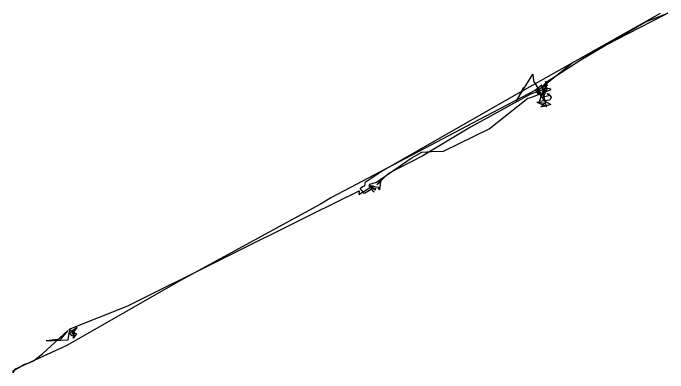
# Model space of a CAD drawing. Header units: millimetres. Extents: x 5962096 to 6094596, y 1967101 to 2287774.
# Drawn here: x 6093779 to 6094596, y 2287325 to 2287774 of the extents above; entities that cross this region are included whole.
import ezdxf

# ---------------------------------------------------------------- set-up
doc = ezdxf.new("R2010")
doc.units = ezdxf.units.MM
doc.layers.add('GPX-TRACKS', color=7, linetype='CONTINUOUS')

msp = doc.modelspace()

# ---------------------------------------------------------------- linework, layer by layer
at = {"layer": 'GPX-TRACKS'}
msp.add_lwpolyline([(6094416.05, 2287681.67), (6094407.17, 2287664.58), (6094427.73, 2287697.93), (6094428.79, 2287689.3), (6094435.76, 2287678.38), (6094438.59, 2287670.26), (6094445.4, 2287683.05), (6094443.75, 2287688.98), (6094445.62, 2287684.09), (6094439.76, 2287682), (6094442.93, 2287676.17), (6094443.54, 2287682.48), (6094440.78, 2287677.34), (6094440.47, 2287682.96), (6094445.83, 2287688.97), (6094487.57, 2287715.83), (6094526.46, 2287738.81), (6094568.23, 2287763.32), (6094596.26, 2287774.33), (6094590.75, 2287771.47), (6094531.89, 2287740.94), (6094478.56, 2287713.14), (6094432.83, 2287676.33), (6094434.73, 2287678.8), (6094434.32, 2287673.28), (6094430.97, 2287678.9), (6094434.93, 2287672.2), (6094434.49, 2287678.32), (6094438.27, 2287669.32), (6094448.11, 2287671.64), (6094445.86, 2287673.73), (6094446.84, 2287674.2), (6094450.74, 2287669.24), (6094449.15, 2287665.75), (6094436.13, 2287664.02), (6094441.02, 2287678.86), (6094446.6, 2287680.8), (6094425.01, 2287673.18), (6094349.96, 2287632.21), (6094289.69, 2287595.72), (6094247.92, 2287574.36), (6094233.37, 2287560.28), (6094237.71, 2287564.17), (6094236.5, 2287553.72), (6094234.77, 2287555.43), (6094237.81, 2287556.16), (6094225.84, 2287558.38), (6094228.39, 2287556.22), (6094231.44, 2287556.07), (6094231.2, 2287553.27), (6094227.96, 2287555.74), (6094226.28, 2287554.77), (6094229.88, 2287551.09), (6094229.72, 2287551.22), (6094228.17, 2287552.2), (6094226.81, 2287554.67), (6094224.04, 2287560.98), (6094227.52, 2287561.62), (6094232.71, 2287563.59), (6094276.21, 2287593.17), (6094289.48, 2287600.73), (6094301.49, 2287601.6), (6094316.52, 2287601.98), (6094373.32, 2287629.96), (6094421.56, 2287668.06), (6094425.25, 2287668.97), (6094450.77, 2287678.98), (6094448.82, 2287679.75), (6094445.8, 2287680.11), (6094439.94, 2287667.64), (6094444.9, 2287663.33), (6094450.2, 2287660.45), (6094441.4, 2287657.93), (6094437.55, 2287657.18), (6094439.26, 2287658.49), (6094442.51, 2287661.48), (6094432.72, 2287663.23), (6094445.13, 2287657.59), (6094443.87, 2287660.11), (6094438.9, 2287684.34), (6094431, 2287678.11), (6094368.33, 2287645.33), (6094176.77, 2287544.27), (6094163.11, 2287535.8), (6093987.51, 2287440.25), (6093846.42, 2287359.51), (6093781.19, 2287329.55), (6093779.49, 2287325.43), (6093779.68, 2287328.03), (6093793.89, 2287336.36), (6093799.49, 2287338.03), (6093804.92, 2287340.52), (6093810.81, 2287345.05), (6093816.47, 2287349.64), (6093847.69, 2287378.45), (6093838.72, 2287367.69), (6093820.66, 2287365.53), (6093848.2, 2287366.62), (6093849.64, 2287376.91), (6093850.92, 2287379.42), (6093853.47, 2287374.18), (6093859.26, 2287381.92), (6093854.11, 2287378.48), (6093853, 2287377.03), (6093858.55, 2287374.02), (6093854.45, 2287368.67), (6093856.26, 2287375.04), (6093853.21, 2287371.53), (6093850.26, 2287375.13), (6093851.05, 2287376.82), (6093849.52, 2287380.06), (6093922.66, 2287409.31), (6094152.11, 2287523.59), (6094210.99, 2287552.5), (6094210.6, 2287548.14), (6094227.28, 2287558.57), (6094223.4, 2287558.95), (6094228.63, 2287555.4), (6094228.13, 2287559.44), (6094228.05, 2287555.65), (6094217.86, 2287549.34), (6094212.55, 2287555.65), (6094215.16, 2287558.13), (6094218.2, 2287558.8), (6094219, 2287563.92), (6094218.73, 2287563.56), (6094238.4, 2287576.71), (6094411.12, 2287675.44), (6094586.99, 2287774.23)], dxfattribs=at)

doc.saveas('drawing.dxf')
